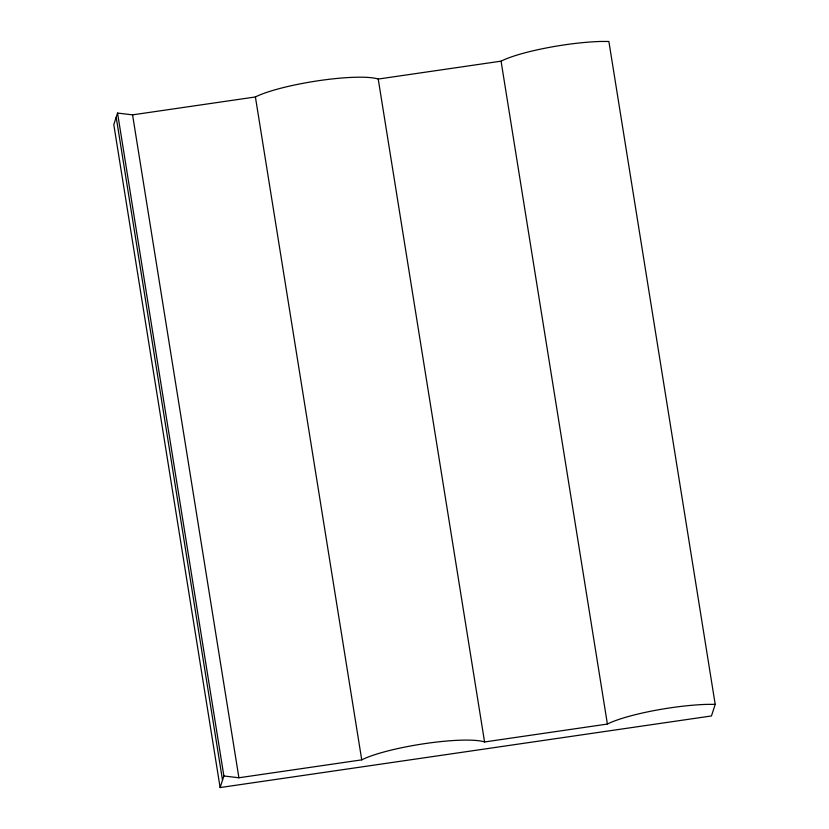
<?xml version="1.0" encoding="UTF-8"?>
<svg xmlns="http://www.w3.org/2000/svg" width="829" height="829" viewBox="0 0 829 829"><rect width="100%" height="100%" fill="white"/><g stroke="black" fill="none" stroke-linecap="round" stroke-linejoin="round"><path stroke-width="1.24" d="M117.552 113.065L113.791 124.64L220.12 787.55L711.448 715.955L715.209 704.37L608.88 41.471L601.139 41.45A67.481 11.295 -9.1 0 0 501.068 61.159L378.231 79.056A67.481 11.295 -9.1 0 0 319.217 80.61A67.481 11.295 -9.1 0 0 255.405 96.962L132.567 114.858L117.552 113.065L223.882 775.975L220.12 787.55M223.882 775.975L238.907 777.768L361.734 759.861A67.481 11.295 -9.1 0 1 425.557 743.509A67.481 11.295 -9.1 0 1 484.571 741.965L607.398 724.059A67.481 11.295 -9.1 0 1 707.469 704.36L715.209 704.37M501.068 61.159L607.398 724.059M378.231 79.056L484.571 741.965M255.405 96.962L361.734 759.861M132.567 114.858L238.907 777.768M116.195 117.241L222.524 780.151"/></g></svg>
